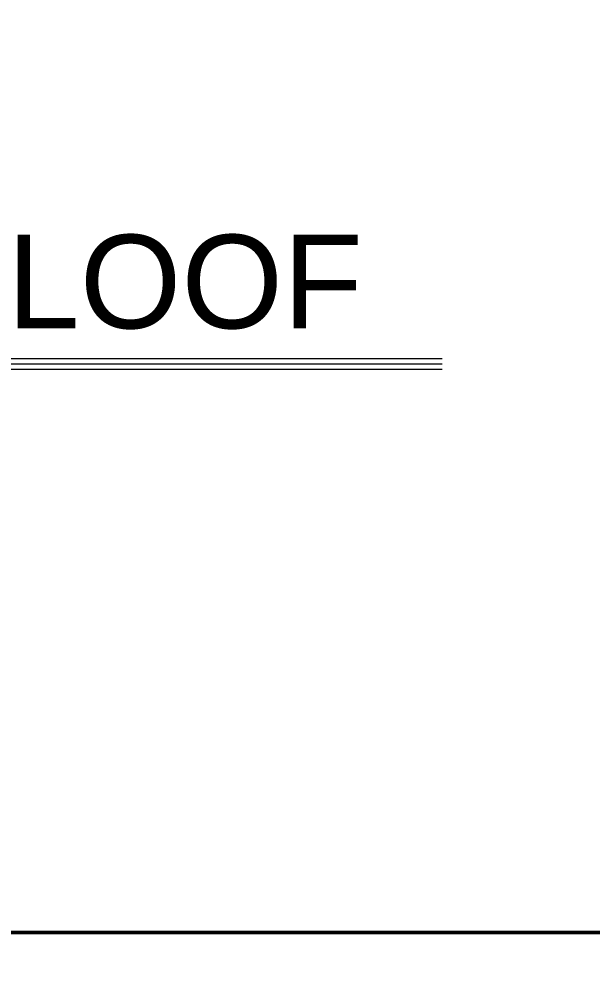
# Model space of a CAD drawing. Header units: centimetres. Extents: x -377343 to 693706, y 194584 to 813780.
# Drawn here: x 161744 to 162031.7, y 497763.7 to 498237.6 of the extents above; entities that cross this region are included whole.
import ezdxf

# ---------------------------------------------------------------- set-up
doc = ezdxf.new("R2010")
doc.units = ezdxf.units.CM
doc.layers.add('Legenda', color=252, linetype='Continuous', lineweight=20)
doc.layers.add('PIPA', color=11, linetype='Continuous')
doc.layers.add('TEXT', color=7, linetype='Continuous')
doc.styles.get("Standard").update_dxf_attribs({"font": 'arial.ttf'})

msp = doc.modelspace()

# ---------------------------------------------------------------- linework, layer by layer
at = {"layer": 'Legenda', "color": 1, "lineweight": 50}
msp.add_lwpolyline([(159915.985, 500582.743), (163286.677, 500582.743), (163286.677, 497779.182), (159915.985, 497779.182)], close=True, dxfattribs=at)
at = {"layer": 'PIPA', "lineweight": 35, "extrusion": (0, 0.816497, 0.57735), "elevation": 193451.324}
msp.add_lwpolyline([(-421704.212, -325591.681), (-159560.265, -63447.734), (377343.333, -600351.331), (-158232.47, -1135927.133), (-693706.405, -600453.199), (-454216.825, -360963.619)], dxfattribs=at)
at = {"layer": 'TEXT', "color": 2, "linetype": 'Continuous', "lineweight": 9}
for p, q in [((161437.62, 498067.178), (161956.418, 498067.178)), ((161437.62, 498061.803), (161956.418, 498061.803))]:
    msp.add_line(p, q, dxfattribs=at)
at = {"layer": 'TEXT', "color": 2, "linetype": 'Continuous', "lineweight": 15}
msp.add_line((161447.067, 498064.491), (161956.418, 498064.491), dxfattribs=at)

# ---------------------------------------------------------------- texts
at = {"layer": 'TEXT', "color": 2}
msp.add_text('DENAH SLOOF ', height=46.96188, dxfattribs=at).set_placement((161446.45, 498082.284))

doc.saveas('drawing.dxf')
